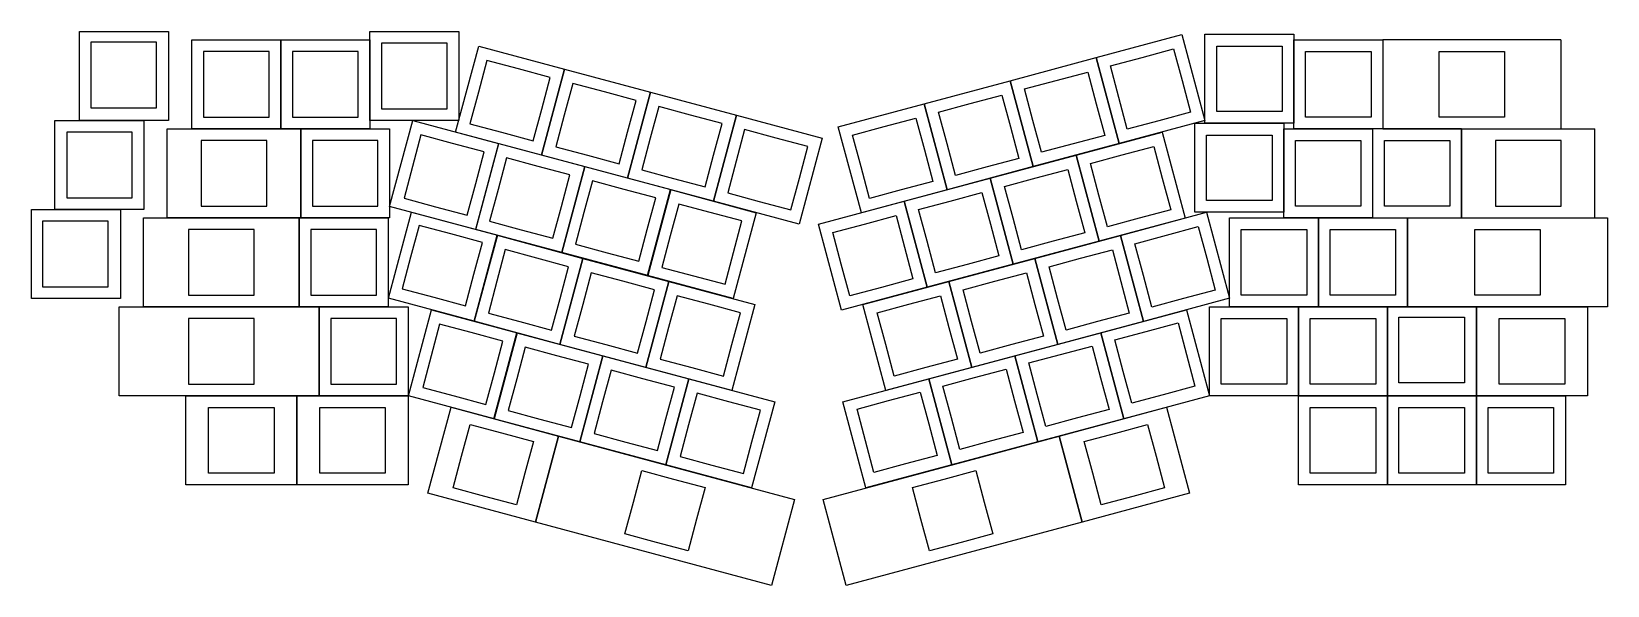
# Model space of a CAD drawing. Extents: x 82 to 418, y -214 to -96.
import ezdxf

# ---------------------------------------------------------------- set-up
doc = ezdxf.new("R2010")
doc.units = 0
doc.layers.add('_U_30AD_U_30FC_U_306E_U_50', color=7, linetype='CONTINUOUS')

# ---------------------------------------------------------------- blocks, each defined once
blk = doc.blocks.new('BLOCK_1065')
at = {"layer": '_U_30AD_U_30FC_U_306E_U_50', "color": 18}
blk.add_lwpolyline([(257.91, -176.81), (264.67, -175), (271.43, -173.18), (273.24, -179.95), (275.05, -186.71), (268.29, -188.52), (261.53, -190.33), (259.72, -183.57), (257.91, -176.81), (257.91, -176.81)], dxfattribs=at)
blk = doc.blocks.new('BLOCK_1066')
at = {"layer": '_U_30AD_U_30FC_U_306E_U_50', "color": 18}
blk.add_lwpolyline([(276.26, -171.89), (283.02, -170.08), (289.78, -168.27), (291.59, -175.03), (293.4, -181.79), (286.64, -183.6), (279.88, -185.41), (278.07, -178.65), (276.26, -171.89), (276.26, -171.89)], dxfattribs=at)
blk = doc.blocks.new('BLOCK_1067')
at = {"layer": '_U_30AD_U_30FC_U_306E_U_50', "color": 18}
blk.add_lwpolyline([(294.61, -166.97), (301.37, -165.16), (308.13, -163.35), (309.95, -170.11), (311.76, -176.87), (305, -178.68), (298.23, -180.5), (296.42, -173.73), (294.61, -166.97), (294.61, -166.97)], dxfattribs=at)
blk = doc.blocks.new('BLOCK_1068')
at = {"layer": '_U_30AD_U_30FC_U_306E_U_50', "color": 18}
blk.add_lwpolyline([(312.96, -162.05), (319.72, -160.24), (326.49, -158.43), (328.3, -165.19), (330.11, -171.95), (323.35, -173.77), (316.59, -175.58), (314.77, -168.82), (312.96, -162.05), (312.96, -162.05)], dxfattribs=at)
blk = doc.blocks.new('BLOCK_1069')
at = {"layer": '_U_30AD_U_30FC_U_306E_U_50', "color": 18}
blk.add_lwpolyline([(265.85, -169.77), (264.04, -163.01), (262.23, -156.25), (268.99, -154.44), (275.75, -152.63), (277.56, -159.39), (279.37, -166.15), (272.61, -167.96), (265.85, -169.77), (265.85, -169.77)], dxfattribs=at)
blk = doc.blocks.new('BLOCK_1070')
at = {"layer": '_U_30AD_U_30FC_U_306E_U_50', "color": 18}
blk.add_lwpolyline([(302.56, -159.94), (300.74, -153.18), (298.93, -146.41), (305.69, -144.6), (312.46, -142.79), (314.27, -149.55), (316.08, -156.31), (309.32, -158.13), (302.56, -159.94), (302.56, -159.94)], dxfattribs=at)
blk = doc.blocks.new('BLOCK_1071')
at = {"layer": '_U_30AD_U_30FC_U_306E_U_50', "color": 18}
blk.add_lwpolyline([(284.2, -164.85), (282.39, -158.09), (280.58, -151.33), (287.34, -149.52), (294.1, -147.71), (295.91, -154.47), (297.73, -161.23), (290.97, -163.04), (284.2, -164.85), (284.2, -164.85)], dxfattribs=at)
blk = doc.blocks.new('BLOCK_1072')
at = {"layer": '_U_30AD_U_30FC_U_306E_U_50', "color": 18}
blk.add_lwpolyline([(334.43, -151.4), (327.67, -153.21), (320.91, -155.02), (319.1, -148.26), (317.29, -141.5), (324.05, -139.68), (330.81, -137.87), (332.62, -144.63), (334.43, -151.4), (334.43, -151.4)], dxfattribs=at)
blk = doc.blocks.new('BLOCK_1073')
at = {"layer": '_U_30AD_U_30FC_U_306E_U_50', "color": 18}
blk.add_lwpolyline([(256.35, -152.65), (254.53, -145.89), (252.72, -139.13), (259.48, -137.31), (266.25, -135.5), (268.06, -142.26), (269.87, -149.03), (263.11, -150.84), (256.35, -152.65), (256.35, -152.65)], dxfattribs=at)
blk = doc.blocks.new('BLOCK_1074')
at = {"layer": '_U_30AD_U_30FC_U_306E_U_50', "color": 18}
blk.add_lwpolyline([(293.05, -142.81), (291.24, -136.05), (289.43, -129.29), (296.19, -127.48), (302.95, -125.67), (304.76, -132.43), (306.57, -139.19), (299.81, -141), (293.05, -142.81), (293.05, -142.81)], dxfattribs=at)
blk = doc.blocks.new('BLOCK_1075')
at = {"layer": '_U_30AD_U_30FC_U_306E_U_50', "color": 18}
blk.add_lwpolyline([(274.7, -147.73), (272.89, -140.97), (271.08, -134.21), (277.84, -132.4), (284.6, -130.58), (286.41, -137.35), (288.22, -144.11), (281.46, -145.92), (274.7, -147.73), (274.7, -147.73)], dxfattribs=at)
blk = doc.blocks.new('BLOCK_1076')
at = {"layer": '_U_30AD_U_30FC_U_306E_U_50', "color": 18}
blk.add_lwpolyline([(324.93, -134.27), (318.17, -136.08), (311.4, -137.9), (309.59, -131.13), (307.78, -124.37), (314.54, -122.56), (321.3, -120.75), (323.11, -127.51), (324.93, -134.27), (324.93, -134.27)], dxfattribs=at)
blk = doc.blocks.new('BLOCK_1077')
at = {"layer": '_U_30AD_U_30FC_U_306E_U_50', "color": 18}
blk.add_lwpolyline([(260.6, -131.84), (258.79, -125.08), (256.98, -118.31), (263.74, -116.5), (270.5, -114.69), (272.32, -121.45), (274.13, -128.21), (267.37, -130.03), (260.6, -131.84), (260.6, -131.84)], dxfattribs=at)
blk = doc.blocks.new('BLOCK_1078')
at = {"layer": '_U_30AD_U_30FC_U_306E_U_50', "color": 18}
blk.add_lwpolyline([(297.31, -122), (295.5, -115.24), (293.69, -108.48), (300.45, -106.67), (307.21, -104.86), (309.02, -111.62), (310.83, -118.38), (304.07, -120.19), (297.31, -122), (297.31, -122)], dxfattribs=at)
blk = doc.blocks.new('BLOCK_1079')
at = {"layer": '_U_30AD_U_30FC_U_306E_U_50', "color": 18}
blk.add_lwpolyline([(278.96, -126.92), (277.14, -120.16), (275.33, -113.4), (282.09, -111.59), (288.86, -109.77), (290.67, -116.53), (292.48, -123.3), (285.72, -125.11), (278.96, -126.92), (278.96, -126.92)], dxfattribs=at)
blk = doc.blocks.new('BLOCK_1080')
at = {"layer": '_U_30AD_U_30FC_U_306E_U_50', "color": 18}
blk.add_lwpolyline([(329.19, -113.46), (322.42, -115.27), (315.66, -117.08), (313.85, -110.32), (312.04, -103.56), (318.8, -101.75), (325.56, -99.94), (327.37, -106.7), (329.19, -113.46), (329.19, -113.46)], dxfattribs=at)
blk = doc.blocks.new('BLOCK_1081')
at = {"layer": '_U_30AD_U_30FC_U_306E_U_50', "color": 18}
blk.add_lwpolyline([(349.74, -171.47), (342.74, -171.47), (335.74, -171.47), (335.74, -164.47), (335.74, -157.47), (342.74, -157.47), (349.74, -157.47), (349.74, -164.47), (349.74, -171.47), (349.74, -171.47)], dxfattribs=at)
blk = doc.blocks.new('BLOCK_1082')
at = {"layer": '_U_30AD_U_30FC_U_306E_U_50', "color": 18}
blk.add_lwpolyline([(368.74, -171.47), (361.74, -171.47), (354.74, -171.47), (354.74, -164.47), (354.74, -157.47), (361.74, -157.47), (368.74, -157.47), (368.74, -164.47), (368.74, -171.47), (368.74, -171.47)], dxfattribs=at)
blk = doc.blocks.new('BLOCK_1083')
at = {"layer": '_U_30AD_U_30FC_U_306E_U_50', "color": 18}
blk.add_lwpolyline([(353.99, -152.47), (346.99, -152.47), (339.99, -152.47), (339.99, -145.47), (339.99, -138.47), (346.99, -138.47), (353.99, -138.47), (353.99, -145.47), (353.99, -152.47), (353.99, -152.47)], dxfattribs=at)
blk = doc.blocks.new('BLOCK_1084')
at = {"layer": '_U_30AD_U_30FC_U_306E_U_50', "color": 18}
blk.add_lwpolyline([(372.99, -152.47), (365.99, -152.47), (358.99, -152.47), (358.99, -145.47), (358.99, -138.47), (365.99, -138.47), (372.99, -138.47), (372.99, -145.47), (372.99, -152.47), (372.99, -152.47)], dxfattribs=at)
blk = doc.blocks.new('BLOCK_1085')
at = {"layer": '_U_30AD_U_30FC_U_306E_U_50', "color": 18}
blk.add_lwpolyline([(346.58, -132.31), (339.58, -132.31), (332.58, -132.31), (332.58, -125.31), (332.58, -118.31), (339.58, -118.31), (346.58, -118.31), (346.58, -125.31), (346.58, -132.31), (346.58, -132.31)], dxfattribs=at)
blk = doc.blocks.new('BLOCK_1086')
at = {"layer": '_U_30AD_U_30FC_U_306E_U_50', "color": 18}
blk.add_lwpolyline([(365.58, -133.47), (358.58, -133.47), (351.58, -133.47), (351.58, -126.47), (351.58, -119.47), (358.58, -119.47), (365.58, -119.47), (365.58, -126.47), (365.58, -133.47), (365.58, -133.47)], dxfattribs=at)
blk = doc.blocks.new('BLOCK_1087')
at = {"layer": '_U_30AD_U_30FC_U_306E_U_50', "color": 18}
blk.add_lwpolyline([(384.58, -133.47), (377.58, -133.47), (370.58, -133.47), (370.58, -126.47), (370.58, -119.47), (377.58, -119.47), (384.58, -119.47), (384.58, -126.47), (384.58, -133.47), (384.58, -133.47)], dxfattribs=at)
blk = doc.blocks.new('BLOCK_1088')
at = {"layer": '_U_30AD_U_30FC_U_306E_U_50', "color": 18}
blk.add_lwpolyline([(348.75, -113.31), (341.75, -113.31), (334.75, -113.31), (334.75, -106.31), (334.75, -99.31), (341.75, -99.31), (348.75, -99.31), (348.75, -106.31), (348.75, -113.31), (348.75, -113.31)], dxfattribs=at)
blk = doc.blocks.new('BLOCK_1089')
at = {"layer": '_U_30AD_U_30FC_U_306E_U_50', "color": 18}
blk.add_lwpolyline([(367.75, -114.47), (360.75, -114.47), (353.75, -114.47), (353.75, -107.47), (353.75, -100.47), (360.75, -100.47), (367.75, -100.47), (367.75, -107.47), (367.75, -114.47), (367.75, -114.47)], dxfattribs=at)
blk = doc.blocks.new('BLOCK_1090')
at = {"layer": '_U_30AD_U_30FC_U_306E_U_50', "color": 18}
blk.add_lwpolyline([(396.25, -114.47), (389.25, -114.47), (382.25, -114.47), (382.25, -107.47), (382.25, -100.47), (389.25, -100.47), (396.25, -100.47), (396.25, -107.47), (396.25, -114.47), (396.25, -114.47)], dxfattribs=at)
blk = doc.blocks.new('BLOCK_1091')
at = {"layer": '_U_30AD_U_30FC_U_306E_U_50', "color": 18}
blk.add_lwpolyline([(409.11, -171.47), (402.11, -171.47), (395.11, -171.47), (395.11, -164.47), (395.11, -157.47), (402.11, -157.47), (409.11, -157.47), (409.11, -164.47), (409.11, -171.47), (409.11, -171.47)], dxfattribs=at)
blk = doc.blocks.new('BLOCK_1092')
at = {"layer": '_U_30AD_U_30FC_U_306E_U_50', "color": 18}
blk.add_lwpolyline([(403.87, -152.47), (396.87, -152.47), (389.87, -152.47), (389.87, -145.47), (389.87, -138.47), (396.87, -138.47), (403.87, -138.47), (403.87, -145.47), (403.87, -152.47), (403.87, -152.47)], dxfattribs=at)
blk = doc.blocks.new('BLOCK_1093')
at = {"layer": '_U_30AD_U_30FC_U_306E_U_50', "color": 18}
blk.add_lwpolyline([(286.92, -203.47), (280.15, -205.28), (273.39, -207.09), (271.58, -200.33), (269.77, -193.57), (276.53, -191.76), (283.29, -189.95), (285.1, -196.71), (286.92, -203.47), (286.92, -203.47)], dxfattribs=at)
blk = doc.blocks.new('BLOCK_1094')
at = {"layer": '_U_30AD_U_30FC_U_306E_U_50', "color": 18}
blk.add_lwpolyline([(306.47, -183.73), (313.24, -181.92), (320, -180.11), (321.81, -186.87), (323.62, -193.63), (316.86, -195.45), (310.1, -197.26), (308.29, -190.5), (306.47, -183.73), (306.47, -183.73)], dxfattribs=at)
blk = doc.blocks.new('BLOCK_1095')
at = {"layer": '_U_30AD_U_30FC_U_306E_U_50', "color": 18}
blk.add_lwpolyline([(373.67, -157.22), (380.67, -157.22), (387.67, -157.22), (387.67, -164.22), (387.67, -171.22), (380.67, -171.22), (373.67, -171.22), (373.67, -164.22), (373.67, -157.22), (373.67, -157.22)], dxfattribs=at)
blk = doc.blocks.new('BLOCK_1096')
at = {"layer": '_U_30AD_U_30FC_U_306E_U_50', "color": 18}
blk.add_lwpolyline([(373.67, -176.47), (380.67, -176.47), (387.67, -176.47), (387.67, -183.47), (387.67, -190.47), (380.67, -190.47), (373.67, -190.47), (373.67, -183.47), (373.67, -176.47), (373.67, -176.47)], dxfattribs=at)
blk = doc.blocks.new('BLOCK_1097')
at = {"layer": '_U_30AD_U_30FC_U_306E_U_50', "color": 18}
blk.add_lwpolyline([(392.74, -176.47), (399.74, -176.47), (406.74, -176.47), (406.74, -183.47), (406.74, -190.47), (399.74, -190.47), (392.74, -190.47), (392.74, -183.47), (392.74, -176.47), (392.74, -176.47)], dxfattribs=at)
blk = doc.blocks.new('BLOCK_1098')
at = {"layer": '_U_30AD_U_30FC_U_306E_U_50', "color": 18}
blk.add_lwpolyline([(354.74, -176.47), (361.74, -176.47), (368.74, -176.47), (368.74, -183.47), (368.74, -190.47), (361.74, -190.47), (354.74, -190.47), (354.74, -183.47), (354.74, -176.47), (354.74, -176.47)], dxfattribs=at)
blk = doc.blocks.new('BLOCK_1099')
at = {"layer": '_U_30AD_U_30FC_U_306E_U_50', "color": 18}
blk.add_lwpolyline([(408.33, -119.47), (401.33, -119.47), (394.33, -119.47), (394.33, -126.47), (394.33, -133.47), (401.33, -133.47), (408.33, -133.47), (408.33, -126.47), (408.33, -119.47), (408.33, -119.47)], dxfattribs=at)
blk = doc.blocks.new('BLOCK_1100')
at = {"layer": '_U_30AD_U_30FC_U_306E_U_50', "color": 18}
blk.add_lwpolyline([(273.26, -170.37), (278.18, -188.73), (259.82, -193.65), (254.91, -175.29), (273.26, -170.37)], dxfattribs=at)
blk = doc.blocks.new('BLOCK_1101')
at = {"layer": '_U_30AD_U_30FC_U_306E_U_50', "color": 18}
blk.add_lwpolyline([(291.61, -165.46), (296.53, -183.81), (278.18, -188.73), (273.26, -170.37), (291.61, -165.46)], dxfattribs=at)
blk = doc.blocks.new('BLOCK_1102')
at = {"layer": '_U_30AD_U_30FC_U_306E_U_50', "color": 18}
blk.add_lwpolyline([(309.97, -160.54), (314.88, -178.89), (296.53, -183.81), (291.61, -165.46), (309.97, -160.54)], dxfattribs=at)
blk = doc.blocks.new('BLOCK_1103')
at = {"layer": '_U_30AD_U_30FC_U_306E_U_50', "color": 18}
blk.add_lwpolyline([(328.32, -155.62), (333.24, -173.97), (314.88, -178.89), (309.97, -160.54), (328.32, -155.62)], dxfattribs=at)
blk = doc.blocks.new('BLOCK_1104')
at = {"layer": '_U_30AD_U_30FC_U_306E_U_50', "color": 18}
blk.add_lwpolyline([(282.44, -167.92), (264.08, -172.83), (259.17, -154.48), (277.52, -149.56), (282.44, -167.92)], dxfattribs=at)
blk = doc.blocks.new('BLOCK_1105')
at = {"layer": '_U_30AD_U_30FC_U_306E_U_50', "color": 18}
blk.add_lwpolyline([(300.79, -163), (282.44, -167.92), (277.52, -149.56), (295.87, -144.65), (300.79, -163)], dxfattribs=at)
blk = doc.blocks.new('BLOCK_1106')
at = {"layer": '_U_30AD_U_30FC_U_306E_U_50', "color": 18}
blk.add_lwpolyline([(319.14, -158.08), (300.79, -163), (295.87, -144.65), (314.22, -139.73), (319.14, -158.08)], dxfattribs=at)
blk = doc.blocks.new('BLOCK_1107')
at = {"layer": '_U_30AD_U_30FC_U_306E_U_50', "color": 18}
blk.add_lwpolyline([(337.49, -153.16), (319.14, -158.08), (314.22, -139.73), (332.58, -134.81), (337.49, -153.16)], dxfattribs=at)
blk = doc.blocks.new('BLOCK_1108')
at = {"layer": '_U_30AD_U_30FC_U_306E_U_50', "color": 18}
blk.add_lwpolyline([(272.93, -150.79), (254.58, -155.71), (249.66, -137.36), (268.01, -132.44), (272.93, -150.79)], dxfattribs=at)
blk = doc.blocks.new('BLOCK_1109')
at = {"layer": '_U_30AD_U_30FC_U_306E_U_50', "color": 18}
blk.add_lwpolyline([(291.28, -145.88), (272.93, -150.79), (268.01, -132.44), (286.37, -127.52), (291.28, -145.88)], dxfattribs=at)
blk = doc.blocks.new('BLOCK_1110')
at = {"layer": '_U_30AD_U_30FC_U_306E_U_50', "color": 18}
blk.add_lwpolyline([(309.64, -140.96), (291.28, -145.88), (286.37, -127.52), (304.72, -122.61), (309.64, -140.96)], dxfattribs=at)
blk = doc.blocks.new('BLOCK_1111')
at = {"layer": '_U_30AD_U_30FC_U_306E_U_50', "color": 18}
blk.add_lwpolyline([(327.99, -136.04), (309.64, -140.96), (304.72, -122.61), (323.07, -117.69), (327.99, -136.04)], dxfattribs=at)
blk = doc.blocks.new('BLOCK_1112')
at = {"layer": '_U_30AD_U_30FC_U_306E_U_50', "color": 18}
blk.add_lwpolyline([(277.19, -129.98), (258.84, -134.9), (253.92, -116.55), (272.27, -111.63), (277.19, -129.98)], dxfattribs=at)
blk = doc.blocks.new('BLOCK_1113')
at = {"layer": '_U_30AD_U_30FC_U_306E_U_50', "color": 18}
blk.add_lwpolyline([(295.54, -125.06), (277.19, -129.98), (272.27, -111.63), (290.62, -106.71), (295.54, -125.06)], dxfattribs=at)
blk = doc.blocks.new('BLOCK_1114')
at = {"layer": '_U_30AD_U_30FC_U_306E_U_50', "color": 18}
blk.add_lwpolyline([(313.89, -120.15), (295.54, -125.06), (290.62, -106.71), (308.98, -101.79), (313.89, -120.15)], dxfattribs=at)
blk = doc.blocks.new('BLOCK_1115')
at = {"layer": '_U_30AD_U_30FC_U_306E_U_50', "color": 18}
blk.add_lwpolyline([(332.25, -115.23), (313.89, -120.15), (308.98, -101.79), (327.33, -96.88), (332.25, -115.23)], dxfattribs=at)
blk = doc.blocks.new('BLOCK_1116')
at = {"layer": '_U_30AD_U_30FC_U_306E_U_50', "color": 18}
blk.add_lwpolyline([(352.24, -173.97), (333.24, -173.97), (333.24, -154.97), (352.24, -154.97), (352.24, -173.97)], dxfattribs=at)
blk = doc.blocks.new('BLOCK_1117')
at = {"layer": '_U_30AD_U_30FC_U_306E_U_50', "color": 18}
blk.add_lwpolyline([(352.24, -154.97), (371.24, -154.97), (371.24, -173.97), (352.24, -173.97), (352.24, -154.97)], dxfattribs=at)
blk = doc.blocks.new('BLOCK_1118')
at = {"layer": '_U_30AD_U_30FC_U_306E_U_50', "color": 18}
blk.add_lwpolyline([(356.49, -135.97), (356.49, -154.97), (337.49, -154.97), (337.49, -135.97), (356.49, -135.97)], dxfattribs=at)
blk = doc.blocks.new('BLOCK_1119')
at = {"layer": '_U_30AD_U_30FC_U_306E_U_50', "color": 18}
blk.add_lwpolyline([(375.49, -135.97), (375.49, -154.97), (356.49, -154.97), (356.49, -135.97), (375.49, -135.97)], dxfattribs=at)
blk = doc.blocks.new('BLOCK_1120')
at = {"layer": '_U_30AD_U_30FC_U_306E_U_50', "color": 18}
blk.add_lwpolyline([(349.07, -115.81), (349.07, -134.81), (330.07, -134.81), (330.07, -115.81), (349.07, -115.81)], dxfattribs=at)
blk = doc.blocks.new('BLOCK_1121')
at = {"layer": '_U_30AD_U_30FC_U_306E_U_50', "color": 18}
blk.add_lwpolyline([(368.07, -116.97), (368.07, -135.97), (349.07, -135.97), (349.07, -116.97), (368.07, -116.97)], dxfattribs=at)
blk = doc.blocks.new('BLOCK_1122')
at = {"layer": '_U_30AD_U_30FC_U_306E_U_50', "color": 18}
blk.add_lwpolyline([(387.07, -135.97), (387.07, -116.97)], dxfattribs=at)
blk = doc.blocks.new('BLOCK_1123')
at = {"layer": '_U_30AD_U_30FC_U_306E_U_50', "color": 18}
blk.add_lwpolyline([(368.07, -116.97), (368.07, -135.97)], dxfattribs=at)
blk = doc.blocks.new('BLOCK_1124')
at = {"layer": '_U_30AD_U_30FC_U_306E_U_50', "color": 18}
blk.add_lwpolyline([(387.07, -116.97), (368.07, -116.97)], dxfattribs=at)
blk = doc.blocks.new('BLOCK_1125')
at = {"layer": '_U_30AD_U_30FC_U_306E_U_50', "color": 18}
blk.add_lwpolyline([(368.07, -135.97), (387.07, -135.97)], dxfattribs=at)
blk = doc.blocks.new('BLOCK_1126')
at = {"layer": '_U_30AD_U_30FC_U_306E_U_50', "color": 18}
blk.add_lwpolyline([(351.25, -96.81), (351.25, -115.81), (332.25, -115.81), (332.25, -96.81), (351.25, -96.81)], dxfattribs=at)
blk = doc.blocks.new('BLOCK_1127')
at = {"layer": '_U_30AD_U_30FC_U_306E_U_50', "color": 18}
blk.add_lwpolyline([(370.25, -97.97), (370.25, -116.97), (351.25, -116.97), (351.25, -97.97), (370.25, -97.97)], dxfattribs=at)
blk = doc.blocks.new('BLOCK_1128')
at = {"layer": '_U_30AD_U_30FC_U_306E_U_50', "color": 18}
blk.add_lwpolyline([(370.25, -97.97), (370.25, -116.97)], dxfattribs=at)
blk = doc.blocks.new('BLOCK_1129')
at = {"layer": '_U_30AD_U_30FC_U_306E_U_50', "color": 18}
blk.add_lwpolyline([(408.25, -97.97), (370.25, -97.97)], dxfattribs=at)
blk = doc.blocks.new('BLOCK_1130')
at = {"layer": '_U_30AD_U_30FC_U_306E_U_50', "color": 18}
blk.add_lwpolyline([(370.25, -116.97), (387.07, -116.97)], dxfattribs=at)
blk = doc.blocks.new('BLOCK_1131')
at = {"layer": '_U_30AD_U_30FC_U_306E_U_50', "color": 18}
blk.add_lwpolyline([(413.99, -173.97), (390.24, -173.97), (390.24, -154.97), (413.99, -154.97), (413.99, -173.97)], dxfattribs=at)
blk = doc.blocks.new('BLOCK_1132')
at = {"layer": '_U_30AD_U_30FC_U_306E_U_50', "color": 18}
blk.add_lwpolyline([(418.24, -154.97), (375.49, -154.97), (375.49, -135.97), (418.24, -135.97), (418.24, -154.97)], dxfattribs=at)
blk = doc.blocks.new('BLOCK_1133')
at = {"layer": '_U_30AD_U_30FC_U_306E_U_50', "color": 18}
blk.add_lwpolyline([(387.07, -135.97), (415.57, -135.97)], dxfattribs=at)
blk = doc.blocks.new('BLOCK_1134')
at = {"layer": '_U_30AD_U_30FC_U_306E_U_50', "color": 18}
blk.add_lwpolyline([(387.07, -116.97), (387.07, -135.97)], dxfattribs=at)
blk = doc.blocks.new('BLOCK_1135')
at = {"layer": '_U_30AD_U_30FC_U_306E_U_50', "color": 18}
blk.add_lwpolyline([(415.57, -135.97), (415.57, -116.97)], dxfattribs=at)
blk = doc.blocks.new('BLOCK_1136')
at = {"layer": '_U_30AD_U_30FC_U_306E_U_50', "color": 18}
blk.add_lwpolyline([(408.25, -97.97), (408.25, -116.97)], dxfattribs=at)
blk = doc.blocks.new('BLOCK_1137')
at = {"layer": '_U_30AD_U_30FC_U_306E_U_50', "color": 18}
blk.add_lwpolyline([(306.04, -200.93), (255.57, -214.46), (250.65, -196.1), (301.12, -182.58), (306.04, -200.93)], dxfattribs=at)
blk = doc.blocks.new('BLOCK_1138')
at = {"layer": '_U_30AD_U_30FC_U_306E_U_50', "color": 18}
blk.add_lwpolyline([(328.98, -194.79), (306.04, -200.93), (301.12, -182.58), (324.06, -176.43), (328.98, -194.79)], dxfattribs=at)
blk = doc.blocks.new('BLOCK_1139')
at = {"layer": '_U_30AD_U_30FC_U_306E_U_50', "color": 18}
blk.add_lwpolyline([(371.24, -173.97), (371.24, -154.97), (390.24, -154.97), (390.24, -173.97), (371.24, -173.97)], dxfattribs=at)
blk = doc.blocks.new('BLOCK_1140')
at = {"layer": '_U_30AD_U_30FC_U_306E_U_50', "color": 18}
blk.add_lwpolyline([(371.24, -192.97), (371.24, -173.97), (390.24, -173.97), (390.24, -192.97), (371.24, -192.97)], dxfattribs=at)
blk = doc.blocks.new('BLOCK_1141')
at = {"layer": '_U_30AD_U_30FC_U_306E_U_50', "color": 18}
blk.add_lwpolyline([(390.24, -192.97), (390.24, -173.97), (409.24, -173.97), (409.24, -192.97), (390.24, -192.97)], dxfattribs=at)
blk = doc.blocks.new('BLOCK_1142')
at = {"layer": '_U_30AD_U_30FC_U_306E_U_50', "color": 18}
blk.add_lwpolyline([(352.24, -192.97), (352.24, -173.97), (371.24, -173.97), (371.24, -192.97), (352.24, -192.97)], dxfattribs=at)
blk = doc.blocks.new('BLOCK_1143')
at = {"layer": '_U_30AD_U_30FC_U_306E_U_50', "color": 18}
blk.add_lwpolyline([(387.07, -116.97), (415.57, -116.97)], dxfattribs=at)

msp = doc.modelspace()

# ---------------------------------------------------------------- linework, layer by layer
at = {"layer": '_U_30AD_U_30FC_U_306E_U_50', "color": 18}
for points in [[(91.82, -115.22), (91.82, -96.22), (110.82, -96.22), (110.82, -115.22), (91.82, -115.22)], [(153.82, -115.22), (153.82, -96.22), (172.82, -96.22), (172.82, -115.22), (153.82, -115.22)], [(94.25, -112.47), (101.25, -112.47), (108.25, -112.47), (108.25, -105.47), (108.25, -98.47), (101.25, -98.47), (94.25, -98.47), (94.25, -105.47), (94.25, -112.47), (94.25, -112.47)], [(115.82, -116.97), (115.82, -97.97), (134.82, -97.97), (134.82, -116.97), (115.82, -116.97)], [(132.32, -100.47), (125.32, -100.47), (118.32, -100.47), (118.32, -107.47), (118.32, -114.47), (125.32, -114.47), (132.32, -114.47), (132.32, -107.47), (132.32, -100.47), (132.32, -100.47)], [(134.82, -116.97), (134.82, -97.97), (153.82, -97.97), (153.82, -116.97), (134.82, -116.97)], [(151.32, -100.47), (144.32, -100.47), (137.32, -100.47), (137.32, -107.47), (137.32, -114.47), (144.32, -114.47), (151.32, -114.47), (151.32, -107.47), (151.32, -100.47), (151.32, -100.47)], [(170.32, -98.72), (163.32, -98.72), (156.32, -98.72), (156.32, -105.72), (156.32, -112.72), (163.32, -112.72), (170.32, -112.72), (170.32, -105.72), (170.32, -98.72), (170.32, -98.72)], [(177.08, -99.33), (195.43, -104.25), (190.51, -122.6), (172.16, -117.68), (177.08, -99.33)], [(175.22, -115.91), (181.98, -117.72), (188.74, -119.54), (190.55, -112.77), (192.37, -106.01), (185.61, -104.2), (178.84, -102.39), (177.03, -109.15), (175.22, -115.91), (175.22, -115.91)], [(195.43, -104.25), (213.78, -109.16), (208.86, -127.52), (190.51, -122.6), (195.43, -104.25)], [(193.57, -120.83), (200.33, -122.64), (207.1, -124.45), (208.91, -117.69), (210.72, -110.93), (203.96, -109.12), (197.2, -107.31), (195.38, -114.07), (193.57, -120.83), (193.57, -120.83)], [(213.78, -109.16), (232.13, -114.08), (227.22, -132.43), (208.86, -127.52), (213.78, -109.16)], [(211.93, -125.75), (218.69, -127.56), (225.45, -129.37), (227.26, -122.61), (229.07, -115.85), (222.31, -114.04), (215.55, -112.22), (213.74, -118.99), (211.93, -125.75), (211.93, -125.75)], [(232.13, -114.08), (250.49, -119), (245.57, -137.35), (227.22, -132.43), (232.13, -114.08)], [(86.56, -134.22), (86.56, -115.22), (105.56, -115.22), (105.56, -134.22), (86.56, -134.22)], [(89.07, -131.72), (96.07, -131.72), (103.07, -131.72), (103.07, -124.72), (103.07, -117.72), (96.07, -117.72), (89.07, -117.72), (89.07, -124.72), (89.07, -131.72), (89.07, -131.72)], [(110.56, -116.97), (139.06, -116.97), (139.06, -135.97), (110.56, -135.97), (110.56, -116.97)], [(139.06, -135.97), (139.06, -116.97), (158.06, -116.97), (158.06, -135.97), (139.06, -135.97)], [(162.98, -115.22), (181.34, -120.14), (176.42, -138.49), (158.06, -133.57), (162.98, -115.22)], [(230.28, -130.67), (237.04, -132.48), (243.8, -134.29), (245.61, -127.53), (247.42, -120.77), (240.66, -118.95), (233.9, -117.14), (232.09, -123.9), (230.28, -130.67), (230.28, -130.67)], [(131.82, -119.47), (124.82, -119.47), (117.82, -119.47), (117.82, -126.47), (117.82, -133.47), (124.82, -133.47), (131.82, -133.47), (131.82, -126.47), (131.82, -119.47), (131.82, -119.47)], [(155.57, -119.47), (148.57, -119.47), (141.57, -119.47), (141.57, -126.47), (141.57, -133.47), (148.57, -133.47), (155.57, -133.47), (155.57, -126.47), (155.57, -119.47), (155.57, -119.47)], [(161.13, -131.81), (167.89, -133.62), (174.65, -135.43), (176.46, -128.67), (178.27, -121.91), (171.51, -120.1), (164.75, -118.28), (162.94, -125.04), (161.13, -131.81), (161.13, -131.81)], [(181.4, -120.14), (199.75, -125.06), (194.83, -143.41), (176.48, -138.49), (181.4, -120.14)], [(179.42, -136.72), (186.18, -138.54), (192.94, -140.35), (194.75, -133.59), (196.56, -126.82), (189.8, -125.01), (183.04, -123.2), (181.23, -129.96), (179.42, -136.72), (179.42, -136.72)], [(199.75, -125.06), (218.1, -129.97), (213.19, -148.33), (194.83, -143.41), (199.75, -125.06)], [(197.77, -141.64), (204.53, -143.45), (211.29, -145.26), (213.1, -138.5), (214.91, -131.74), (208.15, -129.93), (201.39, -128.12), (199.58, -134.88), (197.77, -141.64), (197.77, -141.64)], [(218.04, -129.97), (236.39, -134.89), (231.48, -153.24), (213.12, -148.33), (218.04, -129.97)], [(81.55, -153.22), (81.55, -134.22), (100.55, -134.22), (100.55, -153.22), (81.55, -153.22)], [(216.18, -146.56), (222.95, -148.37), (229.71, -150.18), (231.52, -143.42), (233.33, -136.66), (226.57, -134.85), (219.81, -133.04), (218, -139.8), (216.18, -146.56), (216.18, -146.56)], [(83.92, -150.72), (90.92, -150.72), (97.92, -150.72), (97.92, -143.72), (97.92, -136.72), (90.92, -136.72), (83.92, -136.72), (83.92, -143.72), (83.92, -150.72), (83.92, -150.72)], [(105.49, -135.97), (138.74, -135.97), (138.74, -154.97), (105.49, -154.97), (105.49, -135.97)], [(138.74, -135.97), (157.74, -135.97), (157.74, -154.97), (138.74, -154.97), (138.74, -135.97)], [(162.72, -134.8), (181.07, -139.72), (176.15, -158.07), (157.8, -153.16), (162.72, -134.8)], [(160.73, -151.14), (167.49, -152.95), (174.26, -154.76), (176.07, -148), (177.88, -141.24), (171.12, -139.42), (164.36, -137.61), (162.55, -144.37), (160.73, -151.14), (160.73, -151.14)], [(129.11, -138.47), (122.11, -138.47), (115.11, -138.47), (115.11, -145.47), (115.11, -152.47), (122.11, -152.47), (129.11, -152.47), (129.11, -145.47), (129.11, -138.47), (129.11, -138.47)], [(141.24, -152.47), (148.24, -152.47), (155.24, -152.47), (155.24, -145.47), (155.24, -138.47), (148.24, -138.47), (141.24, -138.47), (141.24, -145.47), (141.24, -152.47), (141.24, -152.47)], [(181.01, -139.72), (199.36, -144.64), (194.44, -162.99), (176.09, -158.07), (181.01, -139.72)], [(179.15, -156.31), (185.91, -158.12), (192.67, -159.93), (194.48, -153.17), (196.3, -146.41), (189.54, -144.6), (182.77, -142.78), (180.96, -149.54), (179.15, -156.31), (179.15, -156.31)], [(199.36, -144.64), (217.71, -149.56), (212.79, -167.91), (194.44, -162.99), (199.36, -144.64)], [(197.5, -161.22), (204.26, -163.04), (211.03, -164.85), (212.84, -158.09), (214.65, -151.32), (207.89, -149.51), (201.13, -147.7), (199.31, -154.46), (197.5, -161.22), (197.5, -161.22)], [(217.71, -149.56), (236.06, -154.47), (231.15, -172.83), (212.79, -167.91), (217.71, -149.56)], [(215.86, -166.14), (222.62, -167.95), (229.38, -169.76), (231.19, -163), (233, -156.24), (226.24, -154.43), (219.48, -152.62), (217.67, -159.38), (215.86, -166.14), (215.86, -166.14)], [(100.24, -173.97), (100.24, -154.97), (142.99, -154.97), (142.99, -173.97), (100.24, -173.97)], [(129.11, -157.47), (122.11, -157.47), (115.11, -157.47), (115.11, -164.47), (115.11, -171.47), (122.11, -171.47), (129.11, -171.47), (129.11, -164.47), (129.11, -157.47), (129.11, -157.47)], [(142.99, -154.97), (161.99, -154.97), (161.99, -173.97), (142.99, -173.97), (142.99, -154.97)], [(145.49, -171.47), (152.49, -171.47), (159.49, -171.47), (159.49, -164.47), (159.49, -157.47), (152.49, -157.47), (145.49, -157.47), (145.49, -164.47), (145.49, -171.47), (145.49, -171.47)], [(166.98, -155.61), (185.33, -160.53), (180.41, -178.89), (162.06, -173.97), (166.98, -155.61)], [(165.12, -172.2), (171.88, -174.01), (178.64, -175.82), (180.45, -169.06), (182.27, -162.3), (175.51, -160.49), (168.74, -158.68), (166.93, -165.44), (165.12, -172.2), (165.12, -172.2)], [(180.35, -178.89), (185.26, -160.53), (203.62, -165.45), (198.7, -183.8), (180.35, -178.89)], [(187.03, -163.59), (185.22, -170.36), (183.41, -177.12), (190.17, -178.93), (196.93, -180.74), (198.74, -173.98), (200.56, -167.22), (193.79, -165.41), (187.03, -163.59), (187.03, -163.59)], [(203.62, -165.45), (221.97, -170.37), (217.05, -188.72), (198.7, -183.8), (203.62, -165.45)], [(201.76, -182.03), (208.52, -183.85), (215.28, -185.66), (217.1, -178.9), (218.91, -172.13), (212.15, -170.32), (205.38, -168.51), (203.57, -175.27), (201.76, -182.03), (201.76, -182.03)], [(221.97, -170.37), (240.32, -175.29), (235.4, -193.64), (217.05, -188.72), (221.97, -170.37)], [(138.24, -173.97), (138.24, -192.97), (114.49, -192.97), (114.49, -173.97), (138.24, -173.97)], [(161.99, -173.97), (161.99, -192.97), (138.24, -192.97), (138.24, -173.97), (161.99, -173.97)], [(220.11, -186.95), (226.88, -188.76), (233.64, -190.58), (235.45, -183.81), (237.26, -177.05), (230.5, -175.24), (223.74, -173.43), (221.93, -180.19), (220.11, -186.95), (220.11, -186.95)], [(133.37, -176.47), (133.37, -183.47), (133.37, -190.47), (126.37, -190.47), (119.37, -190.47), (119.37, -183.47), (119.37, -176.47), (126.37, -176.47), (133.37, -176.47), (133.37, -176.47)], [(157.12, -176.47), (157.12, -183.47), (157.12, -190.47), (150.12, -190.47), (143.12, -190.47), (143.12, -183.47), (143.12, -176.47), (150.12, -176.47), (157.12, -176.47), (157.12, -176.47)], [(171.17, -176.43), (194.11, -182.57), (189.19, -200.93), (166.25, -194.78), (171.17, -176.43)], [(188.76, -183.73), (186.94, -190.49), (185.13, -197.25), (178.37, -195.44), (171.61, -193.63), (173.42, -186.86), (175.23, -180.1), (181.99, -181.91), (188.76, -183.73), (188.76, -183.73)], [(189.19, -200.93), (194.11, -182.57), (244.58, -196.1), (239.66, -214.45), (189.19, -200.93)], [(208.31, -203.46), (210.13, -196.7), (211.94, -189.94), (218.7, -191.75), (225.46, -193.56), (223.65, -200.32), (221.84, -207.08), (215.08, -205.27), (208.31, -203.46), (208.31, -203.46)]]:
    msp.add_lwpolyline(points, dxfattribs=at)

# ---------------------------------------------------------------- block references
at = {"layer": '_U_30AD_U_30FC_U_306E_U_50'}
for name in ['BLOCK_1115', 'BLOCK_1126', 'BLOCK_1080', 'BLOCK_1088', 'BLOCK_1127', 'BLOCK_1089', 'BLOCK_1128', 'BLOCK_1129', 'BLOCK_1090', 'BLOCK_1136', 'BLOCK_1114', 'BLOCK_1113', 'BLOCK_1078', 'BLOCK_1079', 'BLOCK_1112', 'BLOCK_1077', 'BLOCK_1111', 'BLOCK_1120', 'BLOCK_1121', 'BLOCK_1123', 'BLOCK_1124', 'BLOCK_1130', 'BLOCK_1122', 'BLOCK_1134', 'BLOCK_1143', 'BLOCK_1135', 'BLOCK_1076', 'BLOCK_1085', 'BLOCK_1086', 'BLOCK_1087', 'BLOCK_1099', 'BLOCK_1110', 'BLOCK_1109', 'BLOCK_1074', 'BLOCK_1075', 'BLOCK_1108', 'BLOCK_1073', 'BLOCK_1107', 'BLOCK_1072', 'BLOCK_1118', 'BLOCK_1119', 'BLOCK_1125', 'BLOCK_1132', 'BLOCK_1133', 'BLOCK_1106', 'BLOCK_1083', 'BLOCK_1084', 'BLOCK_1092', 'BLOCK_1105', 'BLOCK_1070', 'BLOCK_1071', 'BLOCK_1104', 'BLOCK_1069', 'BLOCK_1103', 'BLOCK_1116', 'BLOCK_1081', 'BLOCK_1117', 'BLOCK_1082', 'BLOCK_1139', 'BLOCK_1095', 'BLOCK_1131', 'BLOCK_1091', 'BLOCK_1102', 'BLOCK_1068', 'BLOCK_1067', 'BLOCK_1101', 'BLOCK_1066', 'BLOCK_1100', 'BLOCK_1065', 'BLOCK_1142', 'BLOCK_1140', 'BLOCK_1141', 'BLOCK_1138', 'BLOCK_1098', 'BLOCK_1096', 'BLOCK_1097', 'BLOCK_1094', 'BLOCK_1137', 'BLOCK_1093']:
    msp.add_blockref(name, (0, 0), dxfattribs=at)

doc.saveas('drawing.dxf')
